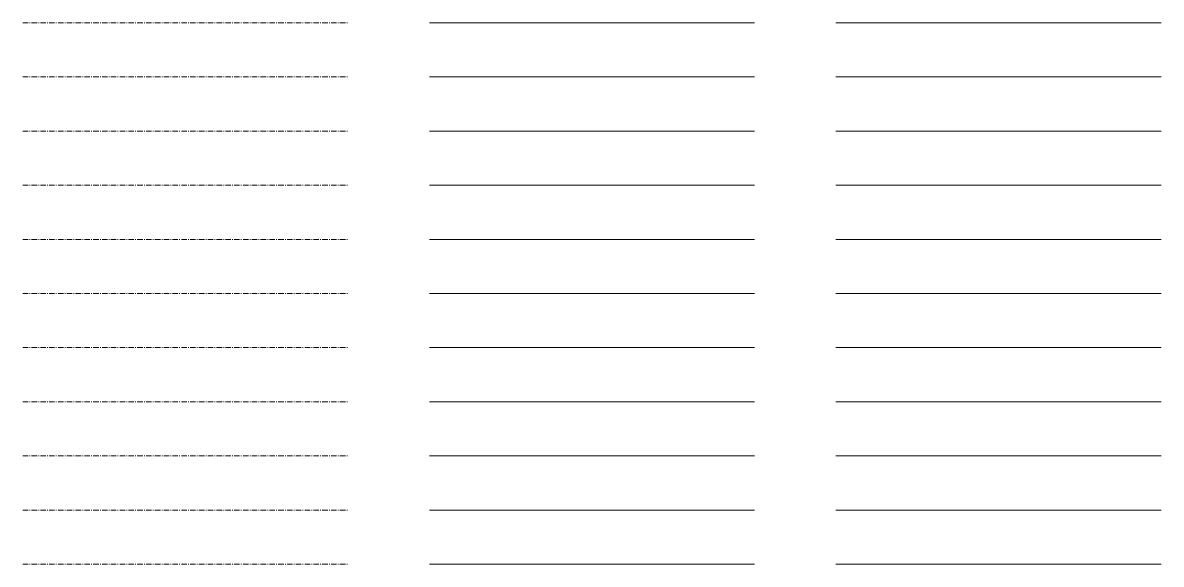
# Model space of a CAD drawing. Header units: metres. Extents: x -170 to 2070, y -13 to 14380.
# Drawn here: x 1650 to 2070, y 7200 to 7400 of the extents above; entities that cross this region are included whole.
import ezdxf
from ezdxf.lldxf.tags import DXFTag

# ---------------------------------------------------------------- set-up
doc = ezdxf.new("R2010")
doc.units = ezdxf.units.M
doc.linetypes.add('KL-VERLATEN-SO', pattern=[3.25, 2, -0.5, 0.25, -0.5])
for name, color, linetype, lineweight in [('B-OI-KL-ET_OV_DISTRIBUTIE_600 V_4x150Al 4x6Cu-(IN BEDRIJF)-G', 14, 'Continuous', 18), ('B-OI-KL-ET_OV_DISTRIBUTIE_600 V_4x150Al 4x6Cu-(RESERVE)-G', 14, 'KL-RESERVE-SO', 18), ('B-OI-KL-ET_OV_DISTRIBUTIE_600 V_4x150Al 4x6Cu-(VERLATEN)-G', 14, 'KL-VERLATEN-SO', 18), ('B-OI-KL-ET_OV_DISTRIBUTIE_600 V_4x16Cu 4x2.5Cu-(IN BEDRIJF)-G', 14, 'Continuous', 18), ('B-OI-KL-ET_OV_DISTRIBUTIE_600 V_4x16Cu 4x2.5Cu-(RESERVE)-G', 14, 'KL-RESERVE-SO', 18), ('B-OI-KL-ET_OV_DISTRIBUTIE_600 V_4x16Cu 4x2.5Cu-(VERLATEN)-G', 14, 'KL-VERLATEN-SO', 18), ('B-OI-KL-ET_OV_DISTRIBUTIE_600 V_4x16Cu-(IN BEDRIJF)-G', 14, 'Continuous', 18), ('B-OI-KL-ET_OV_DISTRIBUTIE_600 V_4x16Cu-(RESERVE)-G', 14, 'KL-RESERVE-SO', 18), ('B-OI-KL-ET_OV_DISTRIBUTIE_600 V_4x16Cu-(VERLATEN)-G', 14, 'KL-VERLATEN-SO', 18), ('B-OI-KL-ET_OV_DISTRIBUTIE_600 V_4x2.5Cu-(IN BEDRIJF)-G', 14, 'Continuous', 18), ('B-OI-KL-ET_OV_DISTRIBUTIE_600 V_4x2.5Cu-(RESERVE)-G', 14, 'KL-RESERVE-SO', 18), ('B-OI-KL-ET_OV_DISTRIBUTIE_600 V_4x2.5Cu-(VERLATEN)-G', 14, 'KL-VERLATEN-SO', 18), ('B-OI-KL-ET_OV_DISTRIBUTIE_600 V_4x240Al-(IN BEDRIJF)-G', 14, 'Continuous', 18), ('B-OI-KL-ET_OV_DISTRIBUTIE_600 V_4x240Al-(RESERVE)-G', 14, 'KL-RESERVE-SO', 18), ('B-OI-KL-ET_OV_DISTRIBUTIE_600 V_4x240Al-(VERLATEN)-G', 14, 'KL-VERLATEN-SO', 18), ('B-OI-KL-ET_OV_DISTRIBUTIE_600 V_4x6Cu 4x2.5Cu-(IN BEDRIJF)-G', 14, 'Continuous', 18), ('B-OI-KL-ET_OV_DISTRIBUTIE_600 V_4x6Cu 4x2.5Cu-(RESERVE)-G', 14, 'KL-RESERVE-SO', 18), ('B-OI-KL-ET_OV_DISTRIBUTIE_600 V_4x6Cu 4x2.5Cu-(VERLATEN)-G', 14, 'KL-VERLATEN-SO', 18), ('B-OI-KL-ET_OV_DISTRIBUTIE_600 V_4x6Cu-(IN BEDRIJF)-G', 14, 'Continuous', 18), ('B-OI-KL-ET_OV_DISTRIBUTIE_600 V_4x6Cu-(RESERVE)-G', 14, 'KL-RESERVE-SO', 18), ('B-OI-KL-ET_OV_DISTRIBUTIE_600 V_4x6Cu-(VERLATEN)-G', 14, 'KL-VERLATEN-SO', 18), ('B-OI-KL-ET_OV_DISTRIBUTIE_600 V_4x95Al 4x6Cu-(IN BEDRIJF)-G', 14, 'Continuous', 18), ('B-OI-KL-ET_OV_DISTRIBUTIE_600 V_4x95Al 4x6Cu-(RESERVE)-G', 14, 'KL-RESERVE-SO', 18), ('B-OI-KL-ET_OV_DISTRIBUTIE_600 V_4x95Al 4x6Cu-(VERLATEN)-G', 14, 'KL-VERLATEN-SO', 18), ('B-OI-KL-ET_OV_DISTRIBUTIE_600 V_4x95Al-(IN BEDRIJF)-G', 14, 'Continuous', 18), ('B-OI-KL-ET_OV_DISTRIBUTIE_600 V_4x95Al-(RESERVE)-G', 14, 'KL-RESERVE-SO', 18), ('B-OI-KL-ET_OV_DISTRIBUTIE_600 V_4x95Al-(VERLATEN)-G', 14, 'KL-VERLATEN-SO', 18), ('B-OI-KL-ET_OV_DISTRIBUTIE_600 V_4x95Cu-(IN BEDRIJF)-G', 14, 'Continuous', 18), ('B-OI-KL-ET_OV_DISTRIBUTIE_600 V_4x95Cu-(RESERVE)-G', 14, 'KL-RESERVE-SO', 18), ('B-OI-KL-ET_OV_DISTRIBUTIE_600 V_4x95Cu-(VERLATEN)-G', 14, 'KL-VERLATEN-SO', 18), ('B-OI-KL-ET_OV_DISTRIBUTIE_600 V_OVERIG-(IN BEDRIJF)-G', 14, 'Continuous', 18), ('B-OI-KL-ET_OV_DISTRIBUTIE_600 V_OVERIG-(RESERVE)-G', 14, 'KL-RESERVE-SO', 18), ('B-OI-KL-ET_OV_DISTRIBUTIE_600 V_OVERIG-(VERLATEN)-G', 14, 'KL-VERLATEN-SO', 18)]:
    doc.layers.add(name, color=color, linetype=linetype, lineweight=lineweight)
doc.styles.get("Standard").update_dxf_attribs({"font": 'NLCS-ISO.ttf'})
tags = doc.linetypes.add('KL-RESERVE-SO', pattern='A,7,-2,["RS",Standard,S=1,R=0,X=-1,Y=-0.5],-1.5', length=10.5).pattern_tags.tags
tags[6] = DXFTag(74, 10)

msp = doc.modelspace()

# ---------------------------------------------------------------- linework, layer by layer
at = {"layer": 'B-OI-KL-ET_OV_DISTRIBUTIE_600 V_4x150Al 4x6Cu-(IN BEDRIJF)-G'}
msp.add_line((1950, 7200), (2070, 7200), dxfattribs=at)
at = {"layer": 'B-OI-KL-ET_OV_DISTRIBUTIE_600 V_4x150Al 4x6Cu-(RESERVE)-G'}
msp.add_line((1800, 7200), (1920, 7200), dxfattribs=at)
at = {"layer": 'B-OI-KL-ET_OV_DISTRIBUTIE_600 V_4x150Al 4x6Cu-(VERLATEN)-G'}
msp.add_line((1650, 7200), (1770, 7200), dxfattribs=at)
at = {"layer": 'B-OI-KL-ET_OV_DISTRIBUTIE_600 V_4x16Cu 4x2.5Cu-(IN BEDRIJF)-G'}
msp.add_line((1950, 7240), (2070, 7240), dxfattribs=at)
at = {"layer": 'B-OI-KL-ET_OV_DISTRIBUTIE_600 V_4x16Cu 4x2.5Cu-(RESERVE)-G'}
msp.add_line((1800, 7240), (1920, 7240), dxfattribs=at)
at = {"layer": 'B-OI-KL-ET_OV_DISTRIBUTIE_600 V_4x16Cu 4x2.5Cu-(VERLATEN)-G'}
msp.add_line((1650, 7240), (1770, 7240), dxfattribs=at)
at = {"layer": 'B-OI-KL-ET_OV_DISTRIBUTIE_600 V_4x16Cu-(IN BEDRIJF)-G'}
msp.add_line((1950, 7220), (2070, 7220), dxfattribs=at)
at = {"layer": 'B-OI-KL-ET_OV_DISTRIBUTIE_600 V_4x16Cu-(RESERVE)-G'}
msp.add_line((1800, 7220), (1920, 7220), dxfattribs=at)
at = {"layer": 'B-OI-KL-ET_OV_DISTRIBUTIE_600 V_4x16Cu-(VERLATEN)-G'}
msp.add_line((1650, 7220), (1770, 7220), dxfattribs=at)
at = {"layer": 'B-OI-KL-ET_OV_DISTRIBUTIE_600 V_4x2.5Cu-(IN BEDRIJF)-G'}
msp.add_line((1950, 7260), (2070, 7260), dxfattribs=at)
at = {"layer": 'B-OI-KL-ET_OV_DISTRIBUTIE_600 V_4x2.5Cu-(RESERVE)-G'}
msp.add_line((1800, 7260), (1920, 7260), dxfattribs=at)
at = {"layer": 'B-OI-KL-ET_OV_DISTRIBUTIE_600 V_4x2.5Cu-(VERLATEN)-G'}
msp.add_line((1650, 7260), (1770, 7260), dxfattribs=at)
at = {"layer": 'B-OI-KL-ET_OV_DISTRIBUTIE_600 V_4x240Al-(IN BEDRIJF)-G'}
msp.add_line((1950, 7280), (2070, 7280), dxfattribs=at)
at = {"layer": 'B-OI-KL-ET_OV_DISTRIBUTIE_600 V_4x240Al-(RESERVE)-G'}
msp.add_line((1800, 7280), (1920, 7280), dxfattribs=at)
at = {"layer": 'B-OI-KL-ET_OV_DISTRIBUTIE_600 V_4x240Al-(VERLATEN)-G'}
msp.add_line((1650, 7280), (1770, 7280), dxfattribs=at)
at = {"layer": 'B-OI-KL-ET_OV_DISTRIBUTIE_600 V_4x6Cu 4x2.5Cu-(IN BEDRIJF)-G'}
msp.add_line((1950, 7320), (2070, 7320), dxfattribs=at)
at = {"layer": 'B-OI-KL-ET_OV_DISTRIBUTIE_600 V_4x6Cu 4x2.5Cu-(RESERVE)-G'}
msp.add_line((1800, 7320), (1920, 7320), dxfattribs=at)
at = {"layer": 'B-OI-KL-ET_OV_DISTRIBUTIE_600 V_4x6Cu 4x2.5Cu-(VERLATEN)-G'}
msp.add_line((1650, 7320), (1770, 7320), dxfattribs=at)
at = {"layer": 'B-OI-KL-ET_OV_DISTRIBUTIE_600 V_4x6Cu-(IN BEDRIJF)-G'}
msp.add_line((1950, 7300), (2070, 7300), dxfattribs=at)
at = {"layer": 'B-OI-KL-ET_OV_DISTRIBUTIE_600 V_4x6Cu-(RESERVE)-G'}
msp.add_line((1800, 7300), (1920, 7300), dxfattribs=at)
at = {"layer": 'B-OI-KL-ET_OV_DISTRIBUTIE_600 V_4x6Cu-(VERLATEN)-G'}
msp.add_line((1650, 7300), (1770, 7300), dxfattribs=at)
at = {"layer": 'B-OI-KL-ET_OV_DISTRIBUTIE_600 V_4x95Al 4x6Cu-(IN BEDRIJF)-G'}
msp.add_line((1950, 7360), (2070, 7360), dxfattribs=at)
at = {"layer": 'B-OI-KL-ET_OV_DISTRIBUTIE_600 V_4x95Al 4x6Cu-(RESERVE)-G'}
msp.add_line((1800, 7360), (1920, 7360), dxfattribs=at)
at = {"layer": 'B-OI-KL-ET_OV_DISTRIBUTIE_600 V_4x95Al 4x6Cu-(VERLATEN)-G'}
msp.add_line((1650, 7360), (1770, 7360), dxfattribs=at)
at = {"layer": 'B-OI-KL-ET_OV_DISTRIBUTIE_600 V_4x95Al-(IN BEDRIJF)-G'}
msp.add_line((1950, 7340), (2070, 7340), dxfattribs=at)
at = {"layer": 'B-OI-KL-ET_OV_DISTRIBUTIE_600 V_4x95Al-(RESERVE)-G'}
msp.add_line((1800, 7340), (1920, 7340), dxfattribs=at)
at = {"layer": 'B-OI-KL-ET_OV_DISTRIBUTIE_600 V_4x95Al-(VERLATEN)-G'}
msp.add_line((1650, 7340), (1770, 7340), dxfattribs=at)
at = {"layer": 'B-OI-KL-ET_OV_DISTRIBUTIE_600 V_4x95Cu-(IN BEDRIJF)-G'}
msp.add_line((1950, 7380), (2070, 7380), dxfattribs=at)
at = {"layer": 'B-OI-KL-ET_OV_DISTRIBUTIE_600 V_4x95Cu-(RESERVE)-G'}
msp.add_line((1800, 7380), (1920, 7380), dxfattribs=at)
at = {"layer": 'B-OI-KL-ET_OV_DISTRIBUTIE_600 V_4x95Cu-(VERLATEN)-G'}
msp.add_line((1650, 7380), (1770, 7380), dxfattribs=at)
at = {"layer": 'B-OI-KL-ET_OV_DISTRIBUTIE_600 V_OVERIG-(IN BEDRIJF)-G'}
msp.add_line((1950, 7400), (2070, 7400), dxfattribs=at)
at = {"layer": 'B-OI-KL-ET_OV_DISTRIBUTIE_600 V_OVERIG-(RESERVE)-G'}
msp.add_line((1800, 7400), (1920, 7400), dxfattribs=at)
at = {"layer": 'B-OI-KL-ET_OV_DISTRIBUTIE_600 V_OVERIG-(VERLATEN)-G'}
msp.add_line((1650, 7400), (1770, 7400), dxfattribs=at)

doc.saveas('drawing.dxf')
